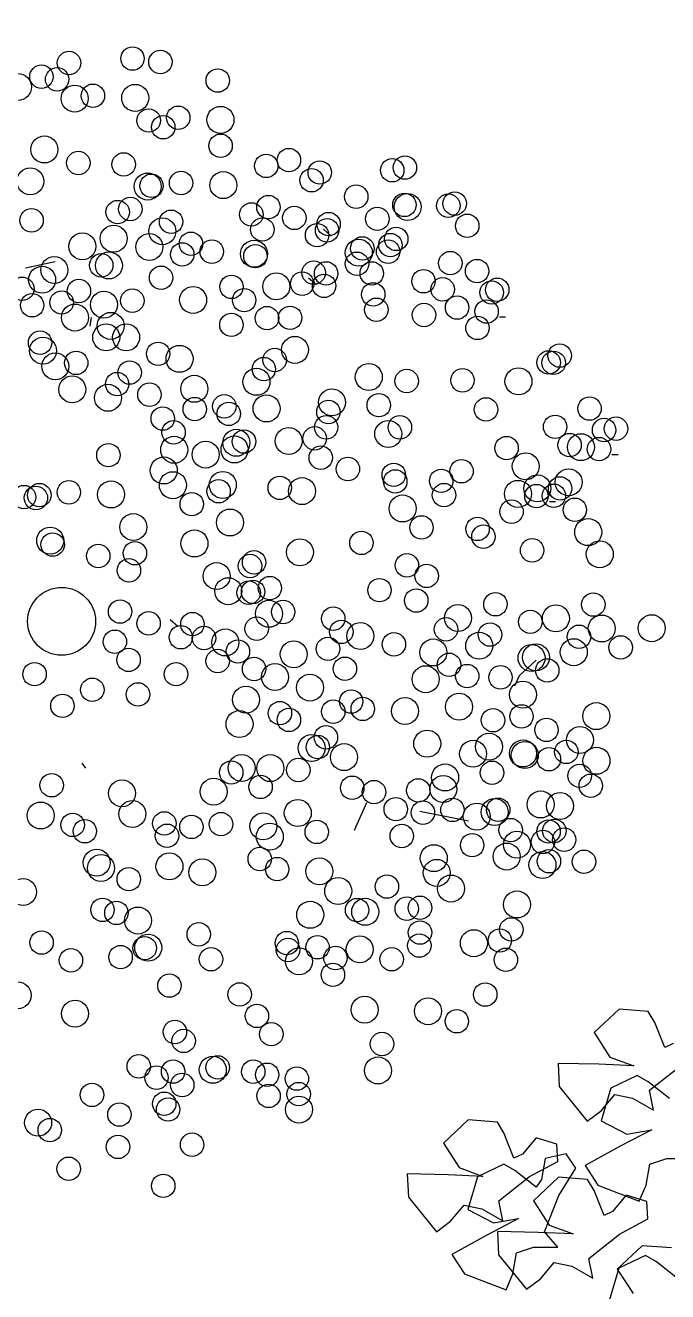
# Model space of a CAD drawing. Header units: millimetres. Extents: x 441156 to 441876, y 4514765 to 4515211.
# Drawn here: x 441706.095 to 441707.508, y 4514836.711 to 4514839.498 of the extents above; entities that cross this region are included whole.
import ezdxf

# ---------------------------------------------------------------- set-up
doc = ezdxf.new("R2010")
doc.units = ezdxf.units.MM
doc.layers.add('01_piscinas', color=254, linetype='Continuous')

msp = doc.modelspace()

# ---------------------------------------------------------------- linework, layer by layer
at = {"layer": '01_piscinas'}
for p, q in [((441706.75051034, 4514839.04887403, 0.00000053), (441706.76798402, 4514839.03399796, 0.00000053)), ((441706.16045245, 4514838.97736166, 0.00000053), (441706.09498514, 4514838.96324628, 0.00000053)), ((441706.71766421, 4514838.94205797, 0.00000053), (441706.73513789, 4514838.92718191, 0.00000053)), ((441706.23714676, 4514838.83561481, 0.00000053), (441706.24010517, 4514838.85484838, 0.00000053)), ((441707.13799655, 4514838.85626992, 0.00000053), (441707.15135532, 4514838.85609305, 0.00000053)), ((441707.38538715, 4514838.55361446, 0.00000053), (441707.39874592, 4514838.55343759, 0.00000053)), ((441707.24761633, 4514838.45021246, 0.00000053), (441707.2609751, 4514838.45003558, 0.00000053)), ((441706.41316729, 4514838.19015142, 0.00000053), (441706.43064097, 4514838.17527536, 0.00000053)), ((441706.22790385, 4514837.86330469, 0.00000053), (441706.22009201, 4514837.87414274, 0.00000053)), ((441706.8187302, 4514837.72641188, 0.00000053), (441706.84636944, 4514837.78741421, 0.00000053)), ((441706.96273756, 4514837.76852096, 0.00000053), (441707.06998704, 4514837.74732657, 0.00000053)), ((441707.4011664, 4514837.33270996, 0.00000053), (441707.34636426, 4514837.28114511, 0.00000053)), ((441707.46525427, 4514837.3276905, 0.00000053), (441707.4011664, 4514837.33270996, 0.00000053)), ((441707.47941817, 4514837.30373563, 0.00000053), (441707.46525427, 4514837.3276905, 0.00000053)), ((441707.50139474, 4514837.24855921, 0.00000053), (441707.47941817, 4514837.30373563, 0.00000053)), ((441707.34636426, 4514837.28114511, 0.00000053), (441707.38103166, 4514837.22737657, 0.00000053)), ((441707.52015805, 4514837.25719976, 0.00000053), (441707.50139474, 4514837.24855921, 0.00000053)), ((441707.26674106, 4514837.2134266, 0.00000053), (441707.26942317, 4514837.16238663, 0.00000053)), ((441707.35647463, 4514837.21153738, 0.00000053), (441707.26674106, 4514837.2134266, 0.00000053)), ((441707.38103166, 4514837.22737657, 0.00000053), (441707.43338535, 4514837.20808304, 0.00000053)), ((441707.43338535, 4514837.20808304, 0.00000053), (441707.35647463, 4514837.21153738, 0.00000053)), ((441707.44097785, 4514837.18676352, 0.00000053), (441707.3829664, 4514837.15906656, 0.00000053)), ((441707.46522159, 4514837.17309994, 0.00000053), (441707.44097785, 4514837.18676352, 0.00000053)), ((441707.46805276, 4514837.1543145, 0.00000053), (441707.53566301, 4514837.20772491, 0.00000053)), ((441707.26942317, 4514837.16238663, 0.00000053), (441707.33107733, 4514837.08622835, 0.00000053)), ((441707.3829664, 4514837.15906656, 0.00000053), (441707.36128878, 4514837.08700902, 0.00000053)), ((441707.51184206, 4514837.13630404, 0.00000053), (441707.46522159, 4514837.17309994, 0.00000053)), ((441707.36170684, 4514837.1093002, 0.00000053), (441707.3918052, 4514837.14514907, 0.00000053)), ((441707.3918052, 4514837.14514907, 0.00000053), (441707.43052613, 4514837.13703339, 0.00000053)), ((441707.43052613, 4514837.13703339, 0.00000053), (441707.47680734, 4514837.1105072, 0.00000053)), ((441707.47680734, 4514837.1105072, 0.00000053), (441707.46805276, 4514837.1543145, 0.00000053)), ((441707.33107733, 4514837.08622835, 0.00000053), (441707.36170684, 4514837.1093002, 0.00000053)), ((441707.06938894, 4514837.08946416, 0.00000053), (441707.0145868, 4514837.03789931, 0.00000053)), ((441707.13347681, 4514837.0844447, 0.00000053), (441707.06938894, 4514837.08946416, 0.00000053)), ((441707.14764072, 4514837.06048983, 0.00000053), (441707.13347681, 4514837.0844447, 0.00000053)), ((441707.36128878, 4514837.08700902, 0.00000053), (441707.4181959, 4514837.0577778, 0.00000053)), ((441706.14161882, 4514837.05921974, 0.00000053), (441706.1362394, 4514837.05638381, 0.00000053)), ((441707.16961729, 4514837.00531341, 0.00000053), (441707.14764072, 4514837.06048983, 0.00000053)), ((441707.21847896, 4514837.04980283, 0.00000053), (441707.1883806, 4514837.01395397, 0.00000053)), ((441707.26395026, 4514837.03601961, 0.00000053), (441707.21847896, 4514837.04980283, 0.00000053)), ((441707.47318229, 4514837.06724596, 0.00000053), (441707.40484848, 4514837.03178214, 0.00000053)), ((441707.4181959, 4514837.0577778, 0.00000053), (441707.47318229, 4514837.06724596, 0.00000053)), ((441707.0145868, 4514837.03789931, 0.00000053), (441707.04925421, 4514836.98413077, 0.00000053)), ((441707.26595448, 4514836.99787985, 0.00000053), (441707.26395026, 4514837.03601961, 0.00000053)), ((441707.40484848, 4514837.03178214, 0.00000053), (441707.32619232, 4514836.98855147, 0.00000053)), ((441707.14778409, 4514836.99151407, 0.00000053), (441707.08977263, 4514836.96381711, 0.00000053)), ((441707.17202782, 4514836.9778505, 0.00000053), (441707.14778409, 4514836.99151407, 0.00000053)), ((441707.1883806, 4514837.01395397, 0.00000053), (441707.16961729, 4514837.00531341, 0.00000053)), ((441707.20388555, 4514836.96447911, 0.00000053), (441707.26595448, 4514836.99787985, 0.00000053)), ((441707.23871904, 4514837.0040144, 0.00000053), (441707.23057753, 4514836.95791919, 0.00000053)), ((441707.28498996, 4514837.01481344, 0.00000053), (441707.23871904, 4514837.0040144, 0.00000053)), ((441707.30579553, 4514836.98278554, 0.00000053), (441707.28498996, 4514837.01481344, 0.00000053)), ((441707.46049829, 4514836.94585826, 0.00000053), (441707.46863981, 4514836.99195346, 0.00000053)), ((441707.46863981, 4514836.99195346, 0.00000053), (441707.50623096, 4514837.00428555, 0.00000053)), ((441707.50623096, 4514837.00428555, 0.00000053), (441707.55957476, 4514837.00445379, 0.00000053)), ((441706.93496361, 4514836.9701808, 0.00000053), (441706.93764572, 4514836.91914083, 0.00000053)), ((441707.02469718, 4514836.96829158, 0.00000053), (441706.93496361, 4514836.9701808, 0.00000053)), ((441707.1016079, 4514836.96483724, 0.00000053), (441707.02469718, 4514836.96829158, 0.00000053)), ((441707.04925421, 4514836.98413077, 0.00000053), (441707.1016079, 4514836.96483724, 0.00000053)), ((441707.08977263, 4514836.96381711, 0.00000053), (441707.06809501, 4514836.89175957, 0.00000053)), ((441707.1362753, 4514836.9110687, 0.00000053), (441707.20388555, 4514836.96447911, 0.00000053)), ((441707.2186483, 4514836.9410546, 0.00000053), (441707.17202782, 4514836.9778505, 0.00000053)), ((441707.26770542, 4514836.96294594, 0.00000053), (441707.21290328, 4514836.91138109, 0.00000053)), ((441707.33179329, 4514836.95792648, 0.00000053), (441707.26770542, 4514836.96294594, 0.00000053)), ((441707.26874264, 4514836.92282519, 0.00000053), (441707.30579553, 4514836.98278554, 0.00000053)), ((441707.32619232, 4514836.98855147, 0.00000053), (441707.35403508, 4514836.94569062, 0.00000053)), ((441707.23057753, 4514836.95791919, 0.00000053), (441707.2186483, 4514836.9410546, 0.00000053)), ((441707.34595719, 4514836.93397162, 0.00000053), (441707.33179329, 4514836.95792648, 0.00000053)), ((441707.35403508, 4514836.94569062, 0.00000053), (441707.44550829, 4514836.91056269, 0.00000053)), ((441707.44550829, 4514836.91056269, 0.00000053), (441707.46049829, 4514836.94585826, 0.00000053)), ((441706.93764572, 4514836.91914083, 0.00000053), (441706.99929987, 4514836.84298255, 0.00000053)), ((441707.14502989, 4514836.8672614, 0.00000053), (441707.1362753, 4514836.9110687, 0.00000053)), ((441707.21290328, 4514836.91138109, 0.00000053), (441707.24757069, 4514836.85761255, 0.00000053)), ((441707.23689565, 4514836.8427653, 0.00000053), (441707.26874264, 4514836.92282519, 0.00000053)), ((441707.36793376, 4514836.87879519, 0.00000053), (441707.34595719, 4514836.93397162, 0.00000053)), ((441707.41679544, 4514836.92328461, 0.00000053), (441707.38669708, 4514836.88743574, 0.00000053)), ((441707.46226674, 4514836.90950139, 0.00000053), (441707.41679544, 4514836.92328461, 0.00000053)), ((441707.46427096, 4514836.87136163, 0.00000053), (441707.46226674, 4514836.90950139, 0.00000053)), ((441707.02992938, 4514836.86605441, 0.00000053), (441707.06002774, 4514836.90190327, 0.00000053)), ((441707.06002774, 4514836.90190327, 0.00000053), (441707.09874868, 4514836.8937876, 0.00000053)), ((441707.06809501, 4514836.89175957, 0.00000053), (441707.12500214, 4514836.86252836, 0.00000053)), ((441707.09874868, 4514836.8937876, 0.00000053), (441707.14502989, 4514836.8672614, 0.00000053)), ((441707.38669708, 4514836.88743574, 0.00000053), (441707.36793376, 4514836.87879519, 0.00000053)), ((441706.99929987, 4514836.84298255, 0.00000053), (441707.02992938, 4514836.86605441, 0.00000053)), ((441707.17998853, 4514836.87199651, 0.00000053), (441707.11165472, 4514836.8365327, 0.00000053)), ((441707.12500214, 4514836.86252836, 0.00000053), (441707.17998853, 4514836.87199651, 0.00000053)), ((441707.24757069, 4514836.85761255, 0.00000053), (441707.29992438, 4514836.83831902, 0.00000053)), ((441707.40220203, 4514836.83796089, 0.00000053), (441707.46427096, 4514836.87136163, 0.00000053)), ((441707.11165472, 4514836.8365327, 0.00000053), (441707.03299856, 4514836.79330203, 0.00000053)), ((441707.13328009, 4514836.84366258, 0.00000053), (441707.1359622, 4514836.79262261, 0.00000053)), ((441707.22301366, 4514836.84177336, 0.00000053), (441707.13328009, 4514836.84366258, 0.00000053)), ((441707.29992438, 4514836.83831902, 0.00000053), (441707.22301366, 4514836.84177336, 0.00000053)), ((441707.26638099, 4514836.80920435, 0.00000053), (441707.23689565, 4514836.8427653, 0.00000053)), ((441707.33459178, 4514836.78455048, 0.00000053), (441707.40220203, 4514836.83796089, 0.00000053)), ((441707.16730453, 4514836.75060881, 0.00000053), (441707.17544604, 4514836.79670402, 0.00000053)), ((441707.17544604, 4514836.79670402, 0.00000053), (441707.21303719, 4514836.80903611, 0.00000053)), ((441707.21303719, 4514836.80903611, 0.00000053), (441707.26638099, 4514836.80920435, 0.00000053)), ((441707.45192124, 4514836.81243557, 0.00000053), (441707.3971191, 4514836.76087072, 0.00000053)), ((441707.51600911, 4514836.80741611, 0.00000053), (441707.45192124, 4514836.81243557, 0.00000053)), ((441707.03299856, 4514836.79330203, 0.00000053), (441707.06084132, 4514836.75044117, 0.00000053)), ((441707.1359622, 4514836.79262261, 0.00000053), (441707.19761635, 4514836.71646432, 0.00000053)), ((441707.22824586, 4514836.73953618, 0.00000053), (441707.25834422, 4514836.77538505, 0.00000053)), ((441707.25834422, 4514836.77538505, 0.00000053), (441707.29706516, 4514836.76726938, 0.00000053)), ((441707.29706516, 4514836.76726938, 0.00000053), (441707.34334637, 4514836.74074318, 0.00000053)), ((441707.34334637, 4514836.74074318, 0.00000053), (441707.33459178, 4514836.78455048, 0.00000053)), ((441707.45885585, 4514836.79075382, 0.00000053), (441707.40084439, 4514836.76305686, 0.00000053)), ((441707.48309958, 4514836.77709025, 0.00000053), (441707.45885585, 4514836.79075382, 0.00000053)), ((441707.52972006, 4514836.74029435, 0.00000053), (441707.48309958, 4514836.77709025, 0.00000053)), ((441707.06084132, 4514836.75044117, 0.00000053), (441707.15231452, 4514836.71531324, 0.00000053)), ((441707.15231452, 4514836.71531324, 0.00000053), (441707.16730453, 4514836.75060881, 0.00000053)), ((441707.19761635, 4514836.71646432, 0.00000053), (441707.22824586, 4514836.73953618, 0.00000053)), ((441707.40084439, 4514836.76305686, 0.00000053), (441707.37916677, 4514836.69099932, 0.00000053)), ((441707.3971191, 4514836.76087072, 0.00000053), (441707.4317865, 4514836.70710219, 0.00000053))]:
    msp.add_line(p, q, dxfattribs=at)
at = {"layer": '01_piscinas', "elevation": 0.00000131}
msp.add_lwpolyline([(441711.12642899, 4514839.51786643, 0.0181980441), (441704.59274015, 4514839.68960865, 0.0051616495), (441703.25167432, 4514839.66219888, 0.026485001), (441696.39780758, 4514839.08707105, 0.0067966815), (441694.64490464, 4514838.83373326, 0.0067966815)], format="xyb", dxfattribs=at)
at = {"layer": '01_piscinas', "elevation": 0.00000053}
msp.add_lwpolyline([(441707.21827287, 4514838.10094079), (441707.18112047, 4514838.06622256), (441707.18112047, 4514838.06622256), (441707.17062623, 4514838.04330952)], dxfattribs=at)
at = {"layer": '01_piscinas'}
for centre, radius in [((441706.33057653, 4514839.42448761, 0.00000053), 0.02577061), ((441706.39196127, 4514839.41696662, 0.00000053), 0.02577061), ((441706.19099262, 4514839.41475659, 0.00000053), 0.02577061), ((441706.07856598, 4514839.36204062, 0.00000053), 0.02968877), ((441706.13022623, 4514839.38457884, 0.00000053), 0.02577061), ((441706.16480544, 4514839.37878457, 0.00000053), 0.02577061), ((441706.51820842, 4514839.37613236, 0.00000053), 0.02577061), ((441706.2036014, 4514839.33644349, 0.00000053), 0.02968877), ((441706.24356075, 4514839.34265307, 0.00000053), 0.02577061), ((441706.33649692, 4514839.33793573, 0.00000053), 0.02968877), ((441706.36621689, 4514839.28818445, 0.00000053), 0.02577061), ((441706.43119264, 4514839.29429782, 0.00000053), 0.02577061), ((441706.52412881, 4514839.28958048, 0.00000053), 0.02968877), ((441706.39819527, 4514839.27337892, 0.00000053), 0.02577061), ((441706.13684955, 4514839.22439953, 0.00000053), 0.02968877), ((441706.52444242, 4514839.23254466, 0.00000053), 0.02577061), ((441706.211519, 4514839.19474177, 0.00000053), 0.02577061), ((441706.67472299, 4514839.20099564, 0.00000053), 0.02577061), ((441706.31117949, 4514839.19154437, 0.00000053), 0.02577061), ((441706.6249073, 4514839.18825202, 0.00000053), 0.02577061), ((441706.74250235, 4514839.17374184, 0.00000053), 0.02577061), ((441706.90198333, 4514839.17867082, 0.00000053), 0.02577061), ((441706.92988937, 4514839.18452315, 0.00000053), 0.02577061), ((441706.10570226, 4514839.15424639, 0.00000053), 0.02968877), ((441706.36393086, 4514839.14291622, 0.00000053), 0.02968877), ((441706.37245089, 4514839.14459675, 0.00000053), 0.02577061), ((441706.43742664, 4514839.15071012, 0.00000053), 0.02577061), ((441706.53036281, 4514839.14599278, 0.00000053), 0.02968877), ((441706.72460089, 4514839.15675514, 0.00000053), 0.02577061), ((441706.82274997, 4514839.12058726, 0.00000053), 0.02577061), ((441706.29791818, 4514839.08662584, 0.00000053), 0.02577061), ((441706.32579879, 4514839.09335115, 0.00000053), 0.02577061), ((441706.62967629, 4514839.09772911, 0.00000053), 0.02577061), ((441706.92886874, 4514839.10240882, 0.00000053), 0.02577061), ((441706.93580976, 4514839.09797126, 0.00000053), 0.02968877), ((441707.02536402, 4514839.1006893, 0.00000053), 0.02577061), ((441707.03937507, 4514839.10531701, 0.00000053), 0.02577061), ((441706.1085195, 4514839.06849359, 0.00000053), 0.02577061), ((441706.41547591, 4514839.06544046, 0.00000053), 0.02577061), ((441706.59206117, 4514839.08143596, 0.00000053), 0.02577061), ((441706.68664677, 4514839.07385406, 0.00000053), 0.02577061), ((441706.76201364, 4514839.06021327, 0.00000053), 0.02577061), ((441706.8691372, 4514839.07185476, 0.00000053), 0.02577061), ((441707.06699571, 4514839.0564844, 0.00000053), 0.02577061), ((441706.28918845, 4514839.0283772, 0.00000053), 0.02968877), ((441706.39637192, 4514839.04455656, 0.00000053), 0.02968877), ((441706.6162994, 4514839.04831297, 0.00000053), 0.02577061), ((441706.73676961, 4514839.03588152, 0.00000053), 0.02577061), ((441706.75862531, 4514839.04642902, 0.00000053), 0.02577061), ((441706.9107689, 4514839.02764985, 0.00000053), 0.02577061), ((441706.22025803, 4514839.01124888, 0.00000053), 0.02968877), ((441706.36778302, 4514839.00996941, 0.00000053), 0.02968877), ((441706.4590747, 4514839.01687744, 0.00000053), 0.02577061), ((441706.50504539, 4514838.99960142, 0.00000053), 0.02577061), ((441706.59798156, 4514838.99488408, 0.00000053), 0.02968877), ((441706.82840762, 4514838.99735883, 0.00000053), 0.02968877), ((441706.83623285, 4514839.00673228, 0.00000053), 0.02577061), ((441706.89298194, 4514838.99955195, 0.00000053), 0.02577061), ((441706.89802852, 4514839.0140162, 0.00000053), 0.02577061), ((441706.27869164, 4514838.9692241, 0.00000053), 0.02968877), ((441706.44006963, 4514838.99348805, 0.00000053), 0.02577061), ((441706.60098683, 4514838.98965692, 0.00000053), 0.02577061), ((441706.82445749, 4514838.97298237, 0.00000053), 0.02577061), ((441707.02975431, 4514838.97436674, 0.00000053), 0.02577061), ((441706.15867285, 4514838.9590644, 0.00000053), 0.02968877), ((441706.26185853, 4514838.96955342, 0.00000053), 0.02577061), ((441706.72916751, 4514838.95339721, 0.00000053), 0.02577061), ((441706.75646689, 4514838.95163487, 0.00000053), 0.02577061), ((441706.85697223, 4514838.95172269, 0.00000053), 0.02577061), ((441707.08863869, 4514838.9569083, 0.00000053), 0.02577061), ((441706.0881642, 4514838.9178525, 0.00000053), 0.02577061), ((441706.13183276, 4514838.93772505, 0.00000053), 0.02968877), ((441706.39341754, 4514838.94224245, 0.00000053), 0.02577061), ((441706.54835663, 4514838.92205946, 0.00000053), 0.02577061), ((441706.64680623, 4514838.92310619, 0.00000053), 0.02968877), ((441706.70392348, 4514838.92906547, 0.00000053), 0.02577061), ((441706.75208858, 4514838.92431802, 0.00000053), 0.02577061), ((441706.97077766, 4514838.93455066, 0.00000053), 0.02577061), ((441707.01297884, 4514838.91676542, 0.00000053), 0.02577061), ((441707.1329865, 4514838.91581427, 0.00000053), 0.02577061), ((441706.17484275, 4514838.88771888, 0.00000053), 0.02577061), ((441706.21267897, 4514838.91293372, 0.00000053), 0.02577061), ((441706.26777892, 4514838.88300154, 0.00000053), 0.02968877), ((441706.33023669, 4514838.89174835, 0.00000053), 0.02577061), ((441706.46399066, 4514838.89344786, 0.00000053), 0.02968877), ((441706.57622248, 4514838.8928347, 0.00000053), 0.02577061), ((441706.86017916, 4514838.90553434, 0.00000053), 0.02577061), ((441707.1207098, 4514838.90976008, 0.00000053), 0.02577061), ((441706.10986699, 4514838.88160551, 0.00000053), 0.02577061), ((441706.86699146, 4514838.87173886, 0.00000053), 0.02577061), ((441706.97190297, 4514838.86024414, 0.00000053), 0.02577061), ((441707.04471614, 4514838.87659529, 0.00000053), 0.02577061), ((441707.10955746, 4514838.86780434, 0.00000053), 0.02577061), ((441706.20394923, 4514838.85468508, 0.00000053), 0.02968877), ((441706.2825438, 4514838.8362773, 0.00000053), 0.02968877), ((441706.54827809, 4514838.8385859, 0.00000053), 0.02577061), ((441706.62652931, 4514838.8533043, 0.00000053), 0.02577061), ((441706.67730392, 4514838.8539618, 0.00000053), 0.02577061), ((441707.08951447, 4514838.8318289, 0.00000053), 0.02577061), ((441706.27276708, 4514838.81101129, 0.00000053), 0.02968877), ((441706.31660359, 4514838.81122366, 0.00000053), 0.02968877), ((441706.1273253, 4514838.79929135, 0.00000053), 0.02577061), ((441706.13378802, 4514838.78156532, 0.00000053), 0.02968877), ((441706.68785298, 4514838.7834665, 0.00000053), 0.02968877), ((441706.1607787, 4514838.7471994, 0.00000053), 0.02968877), ((441706.20675441, 4514838.75472092, 0.00000053), 0.02577061), ((441706.38702948, 4514838.77472548, 0.00000053), 0.02577061), ((441706.43404265, 4514838.76375608, 0.00000053), 0.02968877), ((441706.64344528, 4514838.7611647, 0.00000053), 0.02577061), ((441707.24604447, 4514838.75581322, 0.00000053), 0.02577061), ((441707.25703564, 4514838.7549798, 0.00000053), 0.02577061), ((441707.2702724, 4514838.77087804, 0.00000053), 0.02577061), ((441706.32431213, 4514838.73353554, 0.00000053), 0.02577061), ((441706.61956638, 4514838.74113389, 0.00000053), 0.02577061), ((441706.85042895, 4514838.72388817, 0.00000053), 0.02968877), ((441706.19802467, 4514838.69647228, 0.00000053), 0.02968877), ((441706.29690443, 4514838.70827418, 0.00000053), 0.02577061), ((441706.46654557, 4514838.69782089, 0.00000053), 0.02968877), ((441706.60334687, 4514838.71320132, 0.00000053), 0.02968877), ((441706.93372178, 4514838.71491035, 0.00000053), 0.02577061), ((441707.05657156, 4514838.7164799, 0.00000053), 0.02577061), ((441707.17973921, 4514838.71434439, 0.00000053), 0.02968877), ((441706.27661924, 4514838.67806449, 0.00000053), 0.02968877), ((441706.36791092, 4514838.68497251, 0.00000053), 0.02577061), ((441706.76932401, 4514838.66801962, 0.00000053), 0.02968877), ((441706.46757484, 4514838.65318598, 0.00000053), 0.02577061), ((441706.5325506, 4514838.65929934, 0.00000053), 0.02577061), ((441706.54240235, 4514838.64266707, 0.00000053), 0.02577061), ((441706.62548677, 4514838.654582, 0.00000053), 0.02968877), ((441706.76166441, 4514838.64669148, 0.00000053), 0.02577061), ((441706.87241351, 4514838.6618104, 0.00000053), 0.02577061), ((441707.10827366, 4514838.65241122, 0.00000053), 0.02577061), ((441707.33602929, 4514838.65425284, 0.00000053), 0.02577061), ((441706.39722258, 4514838.63238038, 0.00000053), 0.02577061), ((441706.75667272, 4514838.61309514, 0.00000053), 0.02577061), ((441706.91880074, 4514838.6130779, 0.00000053), 0.02577061), ((441707.26036944, 4514838.61410996, 0.00000053), 0.02577061), ((441707.39432153, 4514838.61004357, 0.00000053), 0.02577061), ((441706.42092275, 4514838.60194037, 0.00000053), 0.02577061), ((441706.55910287, 4514838.5790075, 0.00000053), 0.02968877), ((441706.57586185, 4514838.58175738, 0.00000053), 0.02577061), ((441706.67431144, 4514838.58280412, 0.00000053), 0.02968877), ((441706.73142869, 4514838.58876339, 0.00000053), 0.02577061), ((441706.89316643, 4514838.59856751, 0.00000053), 0.02968877), ((441707.3681004, 4514838.60710462, 0.00000053), 0.02577061), ((441706.42230157, 4514838.56362708, 0.00000053), 0.02968877), ((441706.49149588, 4514838.55314579, 0.00000053), 0.02968877), ((441706.55501113, 4514838.56435397, 0.00000053), 0.02968877), ((441707.15359737, 4514838.56735346, 0.00000053), 0.02577061), ((441707.29210674, 4514838.57393983, 0.00000053), 0.02577061), ((441707.3170251, 4514838.56940816, 0.00000053), 0.02968877), ((441707.35694806, 4514838.56514888, 0.00000053), 0.02577061), ((441706.27761172, 4514838.55183679, 0.00000053), 0.02577061), ((441706.74473734, 4514838.54630594, 0.00000053), 0.02577061), ((441707.19576174, 4514838.52735242, 0.00000053), 0.02968877), ((441706.39942929, 4514838.51808835, 0.00000053), 0.02968877), ((441706.80440189, 4514838.52137082, 0.00000053), 0.02577061), ((441706.90527488, 4514838.50857568, 0.00000053), 0.02577061), ((441707.05442582, 4514838.516364, 0.00000053), 0.02577061), ((441706.19059594, 4514838.47000225, 0.00000053), 0.02577061), ((441706.28353211, 4514838.4652849, 0.00000053), 0.02968877), ((441706.419426, 4514838.48571436, 0.00000053), 0.02968877), ((441706.52003263, 4514838.47240424, 0.00000053), 0.02577061), ((441706.5293131, 4514838.48635151, 0.00000053), 0.02968877), ((441706.65461229, 4514838.47985464, 0.00000053), 0.02577061), ((441706.70363716, 4514838.47269332, 0.00000053), 0.02968877), ((441706.90862676, 4514838.49396286, 0.00000053), 0.02577061), ((441707.00989236, 4514838.49533527, 0.00000053), 0.02577061), ((441707.17845972, 4514838.46668631, 0.00000053), 0.02968877), ((441707.22132111, 4514838.47877363, 0.00000053), 0.02968877), ((441707.27123743, 4514838.47870619, 0.00000053), 0.02577061), ((441707.29011, 4514838.49226551, 0.00000053), 0.02968877), ((441706.09191308, 4514838.45953748, 0.00000053), 0.02577061), ((441706.11803407, 4514838.4576109, 0.00000053), 0.02577061), ((441706.12562018, 4514838.46388888, 0.00000053), 0.02577061), ((441706.4610265, 4514838.4440189, 0.00000053), 0.02577061), ((441707.01582655, 4514838.46395145, 0.00000053), 0.02577061), ((441707.21917724, 4514838.46174687, 0.00000053), 0.02577061), ((441707.25757493, 4514838.46255694, 0.00000053), 0.02577061), ((441706.92473634, 4514838.43446604, 0.00000053), 0.02968877), ((441707.16442733, 4514838.42743885, 0.00000053), 0.02577061), ((441707.30373271, 4514838.43162643, 0.00000053), 0.02577061), ((441706.33235678, 4514838.39350702, 0.00000053), 0.02968877), ((441706.54511162, 4514838.40365094, 0.00000053), 0.02968877), ((441706.96633684, 4514838.39277059, 0.00000053), 0.02577061), ((441707.08969518, 4514838.38948962, 0.00000053), 0.02577061), ((441707.33304763, 4514838.38241619, 0.00000053), 0.02968877), ((441706.14954121, 4514838.36384869, 0.00000053), 0.02968877), ((441706.46694689, 4514838.35746702, 0.00000053), 0.02968877), ((441706.83422059, 4514838.35874007, 0.00000053), 0.02577061), ((441707.10255125, 4514838.37239249, 0.00000053), 0.02577061), ((441706.15491892, 4514838.35503338, 0.00000053), 0.02577061), ((441706.25524977, 4514838.32999608, 0.00000053), 0.02577061), ((441706.33592637, 4514838.33599055, 0.00000053), 0.02577061), ((441706.69886075, 4514838.33818475, 0.00000053), 0.02968877), ((441707.20975104, 4514838.34238108, 0.00000053), 0.02577061), ((441707.358607, 4514838.3338374, 0.00000053), 0.02968877), ((441706.58913023, 4514838.30796421, 0.00000053), 0.02577061), ((441706.59813284, 4514838.31598015, 0.00000053), 0.02577061), ((441706.93423433, 4514838.30942302, 0.00000053), 0.02577061), ((441706.32277566, 4514838.29832377, 0.00000053), 0.02577061), ((441706.51577156, 4514838.28568914, 0.00000053), 0.02968877), ((441706.97764493, 4514838.28616454, 0.00000053), 0.02577061), ((441706.54143734, 4514838.25249316, 0.00000053), 0.02968877), ((441706.58619745, 4514838.24919096, 0.00000053), 0.02577061), ((441706.59583701, 4514838.25098282, 0.00000053), 0.02577061), ((441706.63272902, 4514838.25940119, 0.00000053), 0.02577061), ((441706.87393651, 4514838.25474428, 0.00000053), 0.02577061), ((441706.17461225, 4514838.18613774, 0.00000053), 0.07470993), ((441706.17461225, 4514838.18613774, 0.00000053), 0.07470993), ((441706.95485466, 4514838.23192024, 0.00000053), 0.02577061), ((441707.12903661, 4514838.22377906, 0.00000053), 0.02577061), ((441707.34432515, 4514838.22297278, 0.00000053), 0.02577061), ((441706.30334861, 4514838.20762081, 0.00000053), 0.02577061), ((441706.63071983, 4514838.20270487, 0.00000053), 0.02968877), ((441706.66204068, 4514838.20680905, 0.00000053), 0.02577061), ((441706.77217913, 4514838.19199607, 0.00000053), 0.02577061), ((441707.04667533, 4514838.19348804, 0.00000053), 0.02968877), ((441707.26196387, 4514838.19268176, 0.00000053), 0.02968877), ((441706.36595495, 4514838.18171076, 0.00000053), 0.02577061), ((441706.46247343, 4514838.18004516, 0.00000053), 0.02577061), ((441706.60386525, 4514838.16998196, 0.00000053), 0.02577061), ((441706.78992961, 4514838.16292322, 0.00000053), 0.02577061), ((441707.02032582, 4514838.16851483, 0.00000053), 0.02577061), ((441707.20575404, 4514838.18512562, 0.00000053), 0.02577061), ((441707.36296087, 4514838.17040533, 0.00000053), 0.02968877), ((441707.47284797, 4514838.17104249, 0.00000053), 0.02968877), ((441706.29181522, 4514838.14133648, 0.00000053), 0.02577061), ((441706.43691791, 4514838.15110316, 0.00000053), 0.02577061), ((441706.48794953, 4514838.14941137, 0.00000053), 0.02577061), ((441706.53491906, 4514838.13965093, 0.00000053), 0.02968877), ((441706.83196754, 4514838.15392545, 0.00000053), 0.02968877), ((441706.90574843, 4514838.13547842, 0.00000053), 0.02577061), ((441707.0933274, 4514838.13240964, 0.00000053), 0.02968877), ((441707.11710123, 4514838.15698986, 0.00000053), 0.02577061), ((441707.31280381, 4514838.15228286, 0.00000053), 0.02577061), ((441706.56249454, 4514838.11983232, 0.00000053), 0.02577061), ((441706.68539583, 4514838.11373771, 0.00000053), 0.02968877), ((441706.76064574, 4514838.12571174, 0.00000053), 0.02577061), ((441706.99245667, 4514838.11770295, 0.00000053), 0.02968877), ((441707.20845719, 4514838.1053436, 0.00000053), 0.02968877), ((441707.21836282, 4514838.10681252, 0.00000053), 0.02968877), ((441707.3013757, 4514838.11822085, 0.00000053), 0.02968877), ((441707.40456137, 4514838.12870988, 0.00000053), 0.02577061), ((441706.3220324, 4514838.10139775, 0.00000053), 0.02577061), ((441706.51796108, 4514838.09880358, 0.00000053), 0.02577061), ((441706.59807442, 4514838.08135476, 0.00000053), 0.02577061), ((441706.79795785, 4514838.08192236, 0.00000053), 0.02577061), ((441707.02697618, 4514838.09053856, 0.00000053), 0.02577061), ((441706.11522139, 4514838.06991683, 0.00000053), 0.02577061), ((441706.42640706, 4514838.06995625, 0.00000053), 0.02577061), ((441706.64402512, 4514838.06358807, 0.00000053), 0.02968877), ((441706.97561326, 4514838.05882199, 0.00000053), 0.02968877), ((441707.06690494, 4514838.06573002, 0.00000053), 0.02577061), ((441707.14017059, 4514838.06301099, 0.00000053), 0.02577061), ((441707.2429767, 4514838.07817921, 0.00000053), 0.02577061), ((441706.24217893, 4514838.03569713, 0.00000053), 0.02577061), ((441706.34278802, 4514838.02530066, 0.00000053), 0.02577061), ((441706.72093501, 4514838.04047319, 0.00000053), 0.02968877), ((441707.18976553, 4514838.02484845, 0.00000053), 0.02968877), ((441706.17652714, 4514838.00030331, 0.00000053), 0.02577061), ((441706.58025288, 4514838.01384057, 0.00000053), 0.02968877), ((441706.81161854, 4514838.00967592, 0.00000053), 0.02577061), ((441707.0490834, 4514837.99821583, 0.00000053), 0.02968877), ((441706.65492233, 4514837.98418281, 0.00000053), 0.02577061), ((441706.67467313, 4514837.96934409, 0.00000053), 0.02577061), ((441706.77217854, 4514837.98742243, 0.00000053), 0.02577061), ((441706.83715429, 4514837.99353579, 0.00000053), 0.02577061), ((441706.93009046, 4514837.98881845, 0.00000053), 0.02968877), ((441707.12375286, 4514837.96855807, 0.00000053), 0.02577061), ((441707.18638932, 4514837.97703151, 0.00000053), 0.02577061), ((441707.3510411, 4514837.97759324, 0.00000053), 0.02968877), ((441706.56604745, 4514837.96002481, 0.00000053), 0.02968877), ((441707.24131058, 4514837.9473727, 0.00000053), 0.02577061), ((441706.75614163, 4514837.93087171, 0.00000053), 0.02577061), ((441706.97891514, 4514837.91704057, 0.00000053), 0.02968877), ((441707.11502312, 4514837.91030943, 0.00000053), 0.02968877), ((441707.31491214, 4514837.92510122, 0.00000053), 0.02968877), ((441706.72478717, 4514837.90752639, 0.00000053), 0.02968877), ((441706.73832572, 4514837.90948923, 0.00000053), 0.02577061), ((441706.79609957, 4514837.88738223, 0.00000053), 0.02968877), ((441707.07991214, 4514837.89476414, 0.00000053), 0.02968877), ((441707.18979924, 4514837.89540129, 0.00000053), 0.02968877), ((441707.19361769, 4514837.89190165, 0.00000053), 0.02968877), ((441707.28490937, 4514837.89880967, 0.00000053), 0.02577061), ((441706.5706865, 4514837.8634697, 0.00000053), 0.02968877), ((441706.63361841, 4514837.86319054, 0.00000053), 0.02968877), ((441706.69538872, 4514837.85905172, 0.00000053), 0.02577061), ((441707.24662554, 4514837.88276861, 0.00000053), 0.02577061), ((441707.35132127, 4514837.87929618, 0.00000053), 0.02968877), ((441706.54782031, 4514837.85354267, 0.00000053), 0.02577061), ((441707.01832696, 4514837.84257966, 0.00000053), 0.02968877), ((441707.12151263, 4514837.85306868, 0.00000053), 0.02577061), ((441707.31422103, 4514837.84621754, 0.00000053), 0.02577061), ((441706.15287722, 4514837.82548289, 0.00000053), 0.02577061), ((441706.30745064, 4514837.80786817, 0.00000053), 0.02968877), ((441706.50910133, 4514837.81128522, 0.00000053), 0.02968877), ((441706.612287, 4514837.82177424, 0.00000053), 0.02577061), ((441706.81396031, 4514837.8199222, 0.00000053), 0.02577061), ((441706.8619099, 4514837.81052791, 0.00000053), 0.02577061), ((441706.95921598, 4514837.81409109, 0.00000053), 0.02577061), ((441707.01448999, 4514837.8171673, 0.00000053), 0.02968877), ((441707.33866998, 4514837.8243717, 0.00000053), 0.02577061), ((441706.90981496, 4514837.77288498, 0.00000053), 0.02577061), ((441707.22864226, 4514837.78319376, 0.00000053), 0.02968877), ((441707.27127027, 4514837.77995441, 0.00000053), 0.02968877), ((441706.12876843, 4514837.75896082, 0.00000053), 0.02968877), ((441706.33041911, 4514837.76237788, 0.00000053), 0.02968877), ((441706.69427068, 4514837.76450838, 0.00000053), 0.02968877), ((441706.9695211, 4514837.76512078, 0.00000053), 0.02577061), ((441707.03449686, 4514837.77123414, 0.00000053), 0.02577061), ((441707.08796013, 4514837.75656113, 0.00000053), 0.02968877), ((441707.12743303, 4514837.7665168, 0.00000053), 0.02968877), ((441707.13509333, 4514837.77148319, 0.00000053), 0.02577061), ((441706.19893865, 4514837.73817348, 0.00000053), 0.02577061), ((441706.22578768, 4514837.72432773, 0.00000053), 0.02577061), ((441706.40058933, 4514837.74159053, 0.00000053), 0.02577061), ((441706.46029547, 4514837.73382634, 0.00000053), 0.02577061), ((441706.52527122, 4514837.7399397, 0.00000053), 0.02577061), ((441706.61820739, 4514837.73522236, 0.00000053), 0.02968877), ((441706.73587118, 4514837.72281292, 0.00000053), 0.02577061), ((441707.16262958, 4514837.72690338, 0.00000053), 0.02577061), ((441707.24597605, 4514837.72378228, 0.00000053), 0.02577061), ((441707.25861898, 4514837.72502993, 0.00000053), 0.02577061), ((441706.4065429, 4514837.71444412, 0.00000053), 0.02577061), ((441706.63268551, 4514837.7123239, 0.00000053), 0.02968877), ((441706.92286901, 4514837.71387517, 0.00000053), 0.02577061), ((441707.0778081, 4514837.69369218, 0.00000053), 0.02577061), ((441707.1762577, 4514837.69473892, 0.00000053), 0.02968877), ((441707.23337495, 4514837.70069819, 0.00000053), 0.02577061), ((441707.2801873, 4514837.705718, 0.00000053), 0.02577061), ((441706.61053125, 4514837.66331918, 0.00000053), 0.02577061), ((441706.99344213, 4514837.66508058, 0.00000053), 0.02968877), ((441707.15389985, 4514837.66865474, 0.00000053), 0.02968877), ((441706.25198659, 4514837.65532324, 0.00000053), 0.02968877), ((441706.26132331, 4514837.64331099, 0.00000053), 0.02968877), ((441706.41189015, 4514837.646931, 0.00000053), 0.02968877), ((441706.4842165, 4514837.63378614, 0.00000053), 0.02968877), ((441706.6488554, 4514837.64097838, 0.00000053), 0.02577061), ((441706.74179157, 4514837.63626104, 0.00000053), 0.02968877), ((441706.9999854, 4514837.63269819, 0.00000053), 0.02968877), ((441707.23249442, 4514837.65024695, 0.00000053), 0.02968877), ((441707.24668359, 4514837.65824074, 0.00000053), 0.02577061), ((441707.3237861, 4514837.65715498, 0.00000053), 0.02577061), ((441706.32241248, 4514837.61882506, 0.00000053), 0.02577061), ((441706.08985103, 4514837.59048936, 0.00000053), 0.02968877), ((441706.7830666, 4514837.59260736, 0.00000053), 0.02968877), ((441706.89025488, 4514837.60247765, 0.00000053), 0.02577061), ((441707.03125935, 4514837.59828631, 0.00000053), 0.02968877), ((441706.2646318, 4514837.55129689, 0.00000053), 0.02577061), ((441706.8246671, 4514837.55091191, 0.00000053), 0.02577061), ((441706.84256199, 4514837.5470066, 0.00000053), 0.02968877), ((441706.93385367, 4514837.55391462, 0.00000053), 0.02577061), ((441706.96297275, 4514837.5559537, 0.00000053), 0.02577061), ((441707.17654588, 4514837.56315985, 0.00000053), 0.02968877), ((441706.29527669, 4514837.54468131, 0.00000053), 0.02577061), ((441706.34279434, 4514837.52786411, 0.00000053), 0.02968877), ((441706.72148143, 4514837.54042288, 0.00000053), 0.02968877), ((441706.4763196, 4514837.49745244, 0.00000053), 0.02577061), ((441706.96316533, 4514837.50132249, 0.00000053), 0.02577061), ((441707.16389459, 4514837.50823537, 0.00000053), 0.02577061), ((441706.13055977, 4514837.47933042, 0.00000053), 0.02577061), ((441706.35745423, 4514837.46709029, 0.00000053), 0.02577061), ((441706.36514152, 4514837.46802488, 0.00000053), 0.02968877), ((441706.67008082, 4514837.47816039, 0.00000053), 0.02577061), ((441706.73765132, 4514837.46907736, 0.00000053), 0.02577061), ((441706.83058749, 4514837.46436002, 0.00000053), 0.02968877), ((441706.96151424, 4514837.47274535, 0.00000053), 0.02577061), ((441707.08153331, 4514837.47794435, 0.00000053), 0.02968877), ((441707.13865056, 4514837.48390362, 0.00000053), 0.02577061), ((441706.19509509, 4514837.44026882, 0.00000053), 0.02577061), ((441706.30434772, 4514837.4473011, 0.00000053), 0.02577061), ((441706.50326595, 4514837.44270104, 0.00000053), 0.02577061), ((441706.67267557, 4514837.462964, 0.00000053), 0.02577061), ((441706.6968109, 4514837.43798422, 0.00000053), 0.02968877), ((441706.77713059, 4514837.44531763, 0.00000053), 0.02577061), ((441706.90074786, 4514837.44256759, 0.00000053), 0.02577061), ((441707.15195921, 4514837.44144617, 0.00000053), 0.02577061), ((441706.41184975, 4514837.38463524, 0.00000053), 0.02577061), ((441706.77148035, 4514837.40832647, 0.00000053), 0.02577061), ((441706.07813368, 4514837.36327061, 0.00000053), 0.02968877), ((441706.56631017, 4514837.36515595, 0.00000053), 0.02577061), ((441707.1065448, 4514837.3649929, 0.00000053), 0.02577061), ((441706.20426541, 4514837.32298976, 0.00000053), 0.02968877), ((441706.84134519, 4514837.33167004, 0.00000053), 0.02968877), ((441706.98087249, 4514837.32828726, 0.00000053), 0.02968877), ((441706.60431852, 4514837.31792913, 0.00000053), 0.02577061), ((441707.04412733, 4514837.306238, 0.00000053), 0.02577061), ((441706.42384803, 4514837.28266081, 0.00000053), 0.02577061), ((441706.63605582, 4514837.277759, 0.00000053), 0.02577061), ((441706.44318811, 4514837.26287846, 0.00000053), 0.02577061), ((441706.87951306, 4514837.2561778, 0.00000053), 0.02577061), ((441706.34439865, 4514837.20700239, 0.00000053), 0.02577061), ((441706.41985693, 4514837.19554279, 0.00000053), 0.02577061), ((441706.5072835, 4514837.19941817, 0.00000053), 0.02968877), ((441706.51806272, 4514837.20470301, 0.00000053), 0.02577061), ((441706.59619152, 4514837.195196, 0.00000053), 0.02577061), ((441706.62683641, 4514837.18858042, 0.00000053), 0.02577061), ((441706.87078333, 4514837.19792916, 0.00000053), 0.02968877), ((441706.38341684, 4514837.18207793, 0.00000053), 0.02577061), ((441706.43996121, 4514837.16598719, 0.00000053), 0.02577061), ((441706.69220125, 4514837.18008161, 0.00000053), 0.02577061), ((441706.24149008, 4514837.14420718, 0.00000053), 0.02577061), ((441706.62994845, 4514837.14185331, 0.00000053), 0.02577061), ((441706.69620526, 4514837.14587894, 0.00000053), 0.02577061), ((441706.40040343, 4514837.12466893, 0.00000053), 0.02577061), ((441706.40901955, 4514837.11200225, 0.00000053), 0.02577061), ((441706.69670124, 4514837.11192399, 0.00000053), 0.02968877), ((441706.1229928, 4514837.08289734, 0.00000053), 0.02968877), ((441706.30185962, 4514837.10086848, 0.00000053), 0.02577061), ((441706.14863365, 4514837.06663417, 0.00000053), 0.02577061), ((441706.29873351, 4514837.02977845, 0.00000053), 0.02577061), ((441706.46167361, 4514837.03459473, 0.00000053), 0.02577061), ((441706.19022572, 4514836.98170208, 0.00000053), 0.02577061), ((441706.39821361, 4514836.94407989, 0.00000053), 0.02577061)]:
    msp.add_circle(centre, radius, dxfattribs=at)

doc.saveas('drawing.dxf')
